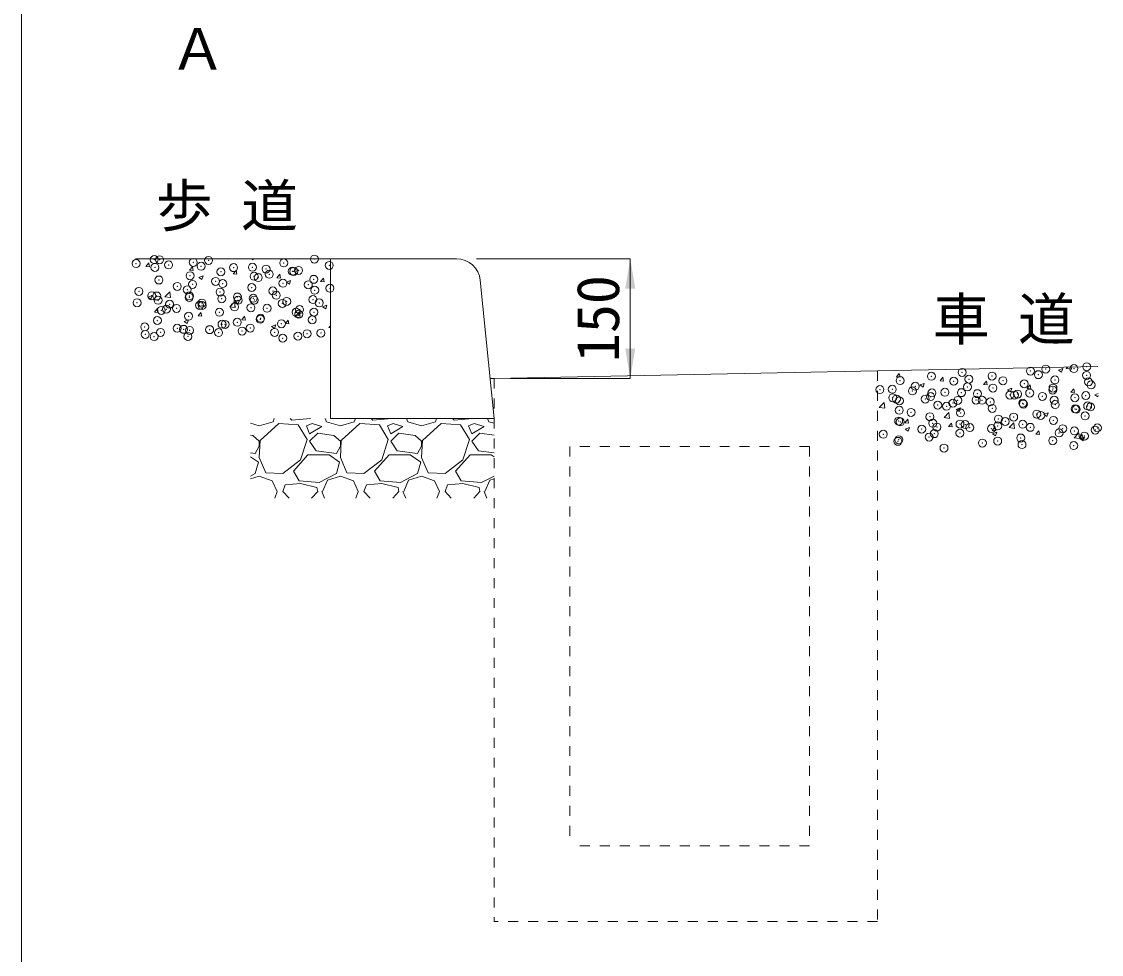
# Model space of a CAD drawing. Units: millimetres at full size, sheet at 1:20; details may follow other scales. Extents: x -237 to 17963, y -1745 to 5903.
# Drawn here: x 7963 to 9315, y 1943 to 3112 of the extents above; entities that cross this region are included whole.
import ezdxf
from ezdxf.enums import TextEntityAlignment as Align

# ---------------------------------------------------------------- set-up
doc = ezdxf.new("R2010")
doc.units = ezdxf.units.MM
doc.header["$LTSCALE"] = 20
doc.header["$PDMODE"] = 32
doc.header["$PDSIZE"] = 10
doc.linetypes.add('USER1', pattern=[1.25, 0.625, -0.625])
for name, color, linetype, lineweight in [('_0-0_', 7, 'USER1', 13), ('寸法線', 7, 'Continuous', 9), ('本体', 2, 'Continuous', 13), ('枠', 5, 'Continuous', 5), ('ﾊｯﾁﾝｸﾞ', 7, 'Continuous', 5)]:
    doc.layers.add(name, color=color, linetype=linetype, lineweight=lineweight)
doc.styles.add('ＭＳ ゴシック', font='')
doc.styles.get('ＭＳ ゴシック').set_extended_font_data('MS Gothic')

# ---------------------------------------------------------------- blocks, each defined once
blk = doc.blocks.new('filled_arrow')
at = {"color": 0, "linetype": 'Continuous', "lineweight": -2}
blk.add_solid([(7.5, 1.25), (0, 0), (7.5, -1.25)], dxfattribs=at)

msp = doc.modelspace()

# ---------------------------------------------------------------- linework, layer by layer
at = {"layer": '_0-0_', "color": 2}
for p, q in [((8554.59, 2664.49), (8554.59, 1984.09)), ((9034.59, 2674.09), (9034.59, 1984.09)), ((8949.59, 2579.09), (8649.59, 2579.09)), ((8649.59, 2579.09), (8649.59, 2079.09)), ((8949.59, 2579.09), (8949.59, 2079.09)), ((8949.59, 2079.09), (8649.59, 2079.09)), ((9034.59, 1984.09), (8554.59, 1984.09))]:
    msp.add_line(p, q, dxfattribs=at)
at = {"layer": '寸法線'}
for p, q in [((8532.44, 2814.49), (8725.13, 2814.49)), ((8725.13, 2664.49), (8725.13, 2814.49)), ((8574.59, 2664.49), (8725.13, 2664.49))]:
    msp.add_line(p, q, dxfattribs=at)
at = {"layer": '本体'}
for p, q in [((8349.59, 2814.49), (8105.35, 2814.49)), ((8349.59, 2614.49), (8349.59, 2814.49)), ((8507.44, 2814.49), (8349.59, 2814.49)), ((8537.29, 2787.47), (8554.59, 2614.49)), ((9034.59, 2674.09), (9310.52, 2679.61)), ((8554.59, 2664.49), (8549.59, 2664.49)), ((9034.59, 2674.09), (8554.59, 2664.49)), ((8554.59, 2614.49), (8349.59, 2614.49))]:
    msp.add_line(p, q, dxfattribs=at)
msp.add_arc((8507.44, 2784.49), 30, 5.71123, 90, dxfattribs=at)
at = {"layer": '枠', "lineweight": 13}
msp.add_line((7962.91, -1745.05), (7962.91, 5147.81), dxfattribs=at)
at = {"layer": 'ﾊｯﾁﾝｸﾞ'}
for p, q in [((8250.76, 2814.49), (8252.74, 2813.15)), ((8252.74, 2813.15), (8253.19, 2814.49)), ((8118.64, 2804.96), (8122.31, 2809.34)), ((8118.64, 2804.96), (8123.2, 2804.56)), ((8123.21, 2804.57), (8122.32, 2809.34)), ((8173.3, 2800.18), (8176.97, 2804.56)), ((8173.3, 2800.18), (8177.85, 2799.78)), ((8177.86, 2799.78), (8176.98, 2804.56)), ((8227.95, 2795.4), (8231.63, 2799.78)), ((8232.52, 2795), (8231.63, 2799.78)), ((8184.93, 2791.13), (8190.26, 2793.18)), ((8184.93, 2791.13), (8188.72, 2788.57)), ((8188.72, 2788.57), (8190.26, 2793.18)), ((8227.95, 2795.4), (8232.51, 2795)), ((8282.61, 2790.62), (8286.28, 2795)), ((8282.61, 2790.62), (8287.16, 2790.22)), ((8287.17, 2790.22), (8286.29, 2795)), ((8294.44, 2785.03), (8299.77, 2787.08)), ((8298.23, 2782.47), (8299.77, 2787.07)), ((8337.26, 2785.84), (8340.94, 2790.21)), ((8337.26, 2785.84), (8341.82, 2785.44)), ((8341.83, 2785.44), (8340.95, 2790.22)), ((8142.43, 2766.9), (8148.37, 2773.09)), ((8149.21, 2765.85), (8148.37, 2773.09)), ((8294.44, 2785.03), (8298.23, 2782.47)), ((8120.9, 2766.55), (8126.24, 2768.6)), ((8120.9, 2766.55), (8124.69, 2763.99)), ((8124.69, 2763.99), (8126.24, 2768.6)), ((8142.43, 2766.9), (8149.21, 2765.85)), ((8223.76, 2754.29), (8229.69, 2760.47)), ((8230.54, 2753.24), (8229.69, 2760.48)), ((8230.41, 2760.45), (8235.75, 2762.5)), ((8230.41, 2760.45), (8234.2, 2757.89)), ((8234.2, 2757.89), (8235.75, 2762.5)), ((8129.21, 2747.65), (8132.89, 2752.02)), ((8129.21, 2747.65), (8133.77, 2747.25)), ((8133.78, 2747.25), (8132.9, 2752.03)), ((8183.87, 2742.86), (8187.54, 2747.24)), ((8188.43, 2742.47), (8187.55, 2747.24)), ((8223.76, 2754.29), (8230.54, 2753.23)), ((8305.08, 2741.68), (8311.02, 2747.86)), ((8311.86, 2740.63), (8311.02, 2747.86)), ((8339.92, 2754.35), (8345.26, 2756.4)), ((8339.92, 2754.35), (8343.71, 2751.79)), ((8343.71, 2751.79), (8345.26, 2756.39)), ((8166.39, 2735.87), (8171.72, 2737.92)), ((8166.39, 2735.87), (8170.18, 2733.31)), ((8170.18, 2733.31), (8171.72, 2737.92)), ((8183.87, 2742.86), (8188.42, 2742.47)), ((8238.52, 2738.08), (8242.2, 2742.46)), ((8238.52, 2738.08), (8243.08, 2737.68)), ((8243.09, 2737.69), (8242.21, 2742.46)), ((8275.9, 2729.77), (8281.23, 2731.82)), ((8279.69, 2727.21), (8281.23, 2731.82)), ((8293.18, 2733.3), (8296.85, 2737.68)), ((8293.18, 2733.3), (8297.73, 2732.9)), ((8297.74, 2732.9), (8296.86, 2737.68)), ((8305.08, 2741.67), (8311.86, 2740.62)), ((8275.9, 2729.77), (8279.69, 2727.21)), ((8347.84, 2728.52), (8349.59, 2730.61)), ((8347.84, 2728.52), (8349.59, 2728.37)), ((9270.86, 2677.16), (9272.48, 2678.85)), ((9277.64, 2676.11), (9277.31, 2678.94)), ((9058.36, 2666.36), (9062.03, 2670.73)), ((9058.36, 2666.36), (9062.91, 2665.96)), ((9062.92, 2665.96), (9062.04, 2670.74)), ((9113.01, 2661.58), (9116.68, 2665.95)), ((9117.57, 2661.18), (9116.69, 2665.95)), ((9261.48, 2674.85), (9266.82, 2676.9)), ((9261.48, 2674.84), (9265.27, 2672.29)), ((9265.27, 2672.29), (9266.81, 2676.89)), ((9270.86, 2677.16), (9277.64, 2676.11)), ((9087.94, 2656.37), (9091.73, 2653.81)), ((9087.95, 2656.37), (9093.28, 2658.42)), ((9091.74, 2653.81), (9093.28, 2658.42)), ((9113.01, 2661.58), (9117.57, 2661.18)), ((9167.67, 2656.79), (9171.34, 2661.17)), ((9167.67, 2656.79), (9172.22, 2656.39)), ((9172.23, 2656.4), (9171.35, 2661.17)), ((9197.46, 2650.27), (9202.79, 2652.32)), ((9201.24, 2647.71), (9202.79, 2652.32)), ((9222.32, 2652.01), (9226, 2656.39)), ((9222.32, 2652.01), (9226.88, 2651.61)), ((9226.88, 2651.61), (9226, 2656.39)), ((9276.98, 2647.23), (9280.65, 2651.61)), ((9281.54, 2646.83), (9280.66, 2651.61)), ((9197.45, 2650.27), (9201.24, 2647.71)), ((9276.98, 2647.23), (9281.53, 2646.83)), ((9306.96, 2644.17), (9311.19, 2645.79)), ((9306.96, 2644.16), (9310.75, 2641.61)), ((9310.75, 2641.61), (9311.25, 2643.08)), ((9036.99, 2628.16), (9042.93, 2634.35)), ((9037, 2628.16), (9043.77, 2627.11)), ((9043.77, 2627.11), (9042.93, 2634.35)), ((9133.43, 2625.69), (9138.77, 2627.74)), ((9133.43, 2625.69), (9137.22, 2623.13)), ((9137.22, 2623.13), (9138.76, 2627.74)), ((8260.56, 2605.25), (8277.84, 2610.33)), ((8277.84, 2610.33), (8279.32, 2614.49)), ((8301.2, 2612.36), (8299.26, 2614.49)), ((8324.57, 2614.4), (8301.2, 2612.36)), ((8324.65, 2614.49), (8324.57, 2614.4)), ((8343.11, 2614.49), (8344.89, 2610.33)), ((8344.89, 2610.33), (8362.16, 2605.25)), ((8362.16, 2605.25), (8379.44, 2610.33)), ((8379.44, 2610.33), (8380.92, 2614.49)), ((8402.8, 2612.36), (8400.86, 2614.49)), ((8426.17, 2614.4), (8402.8, 2612.36)), ((8426.25, 2614.49), (8426.17, 2614.4)), ((8444.71, 2614.49), (8446.49, 2610.33)), ((8446.49, 2610.33), (8463.76, 2605.25)), ((8463.76, 2605.25), (8481.04, 2610.33)), ((8481.04, 2610.33), (8482.52, 2614.49)), ((8504.4, 2612.36), (8502.46, 2614.49)), ((8527.77, 2614.4), (8504.4, 2612.36)), ((8527.85, 2614.49), (8527.77, 2614.4)), ((8546.31, 2614.49), (8548.09, 2610.33)), ((8548.09, 2610.33), (8554.59, 2608.42)), ((9068.93, 2609.04), (9072.6, 2613.42)), ((9073.49, 2608.64), (9072.61, 2613.42)), ((9118.32, 2615.55), (9124.25, 2621.74)), ((9118.32, 2615.55), (9125.1, 2614.5)), ((9125.1, 2614.5), (9124.25, 2621.74)), ((9242.94, 2619.59), (9248.27, 2621.64)), ((9242.94, 2619.59), (9246.73, 2617.03)), ((9246.73, 2617.03), (9248.27, 2621.64)), ((8249.59, 2608.48), (8260.56, 2605.25)), ((8284.95, 2608.3), (8261.58, 2586.96)), ((8309.33, 2606.27), (8284.95, 2608.3)), ((8320.51, 2587.98), (8309.33, 2606.27)), ((8326.6, 2608.3), (8319.49, 2605.25)), ((8319.49, 2605.25), (8323.56, 2595.09)), ((8323.56, 2595.09), (8338.8, 2604.24)), ((8338.8, 2604.24), (8326.6, 2608.3)), ((8386.55, 2608.3), (8363.18, 2586.96)), ((8410.93, 2606.27), (8386.55, 2608.3)), ((8422.11, 2587.98), (8410.93, 2606.27)), ((8428.2, 2608.3), (8421.09, 2605.25)), ((8421.09, 2605.25), (8425.16, 2595.09)), ((8425.16, 2595.09), (8440.4, 2604.24)), ((8440.4, 2604.24), (8428.2, 2608.3)), ((8488.15, 2608.3), (8464.78, 2586.96)), ((8512.53, 2606.27), (8488.15, 2608.3)), ((8523.71, 2587.98), (8512.53, 2606.27)), ((8529.8, 2608.3), (8522.69, 2605.25)), ((8522.69, 2605.25), (8526.76, 2595.09)), ((8526.76, 2595.09), (8542, 2604.24)), ((8542, 2604.24), (8529.8, 2608.3)), ((9068.93, 2609.04), (9073.48, 2608.64)), ((9069.4, 2601.11), (9073.19, 2598.56)), ((9069.41, 2601.12), (9074.74, 2603.17)), ((9073.19, 2598.56), (9074.74, 2603.16)), ((9123.58, 2604.26), (9127.26, 2608.64)), ((9123.58, 2604.26), (9128.14, 2603.86)), ((9128.15, 2603.86), (9127.26, 2608.64)), ((9178.24, 2599.48), (9181.91, 2603.85)), ((9178.24, 2599.48), (9182.79, 2599.08)), ((9178.91, 2595.01), (9184.25, 2597.06)), ((9182.8, 2599.08), (9181.92, 2603.86)), ((9182.7, 2592.45), (9184.25, 2597.06)), ((9199.64, 2602.94), (9205.58, 2609.12)), ((9199.64, 2602.93), (9206.42, 2601.88)), ((9206.42, 2601.89), (9205.58, 2609.12)), ((9232.89, 2594.69), (9236.57, 2599.07)), ((9237.46, 2594.3), (9236.57, 2599.07)), ((9280.96, 2590.32), (9286.9, 2596.51)), ((9287.74, 2589.27), (9286.9, 2596.51)), ((8252.44, 2593.06), (8249.59, 2593.49)), ((8260.56, 2585.95), (8252.44, 2593.06)), ((8261.58, 2586.96), (8260.56, 2565.63)), ((8260.56, 2579.85), (8260.56, 2585.95)), ((8312.38, 2562.58), (8320.51, 2587.98)), ((8333.72, 2596.11), (8323.56, 2585.95)), ((8323.56, 2585.95), (8331.68, 2573.76)), ((8354.04, 2593.06), (8333.72, 2596.11)), ((8362.16, 2585.95), (8354.04, 2593.06)), ((8363.18, 2586.96), (8362.16, 2565.63)), ((8362.16, 2579.85), (8362.16, 2585.95)), ((8413.98, 2562.58), (8422.11, 2587.98)), ((8435.32, 2596.11), (8425.16, 2585.95)), ((8425.16, 2585.95), (8433.28, 2573.76)), ((8455.64, 2593.06), (8435.32, 2596.11)), ((8463.76, 2585.95), (8455.64, 2593.06)), ((8464.78, 2586.96), (8463.76, 2565.63)), ((8463.76, 2579.85), (8463.76, 2585.95)), ((8515.58, 2562.58), (8523.71, 2587.98)), ((8536.92, 2596.11), (8526.76, 2585.95)), ((8526.76, 2585.95), (8534.88, 2573.76)), ((8554.59, 2593.46), (8536.92, 2596.11)), ((9178.91, 2595.01), (9182.7, 2592.45)), ((9232.89, 2594.69), (9237.45, 2594.3)), ((9280.97, 2590.32), (9287.74, 2589.27)), ((9287.55, 2589.91), (9291.22, 2594.29)), ((9287.55, 2589.91), (9292.1, 2589.51)), ((9288.42, 2588.91), (9293.76, 2590.96)), ((9288.42, 2588.91), (9292.21, 2586.35)), ((9292.11, 2589.52), (9291.23, 2594.29)), ((9292.21, 2586.35), (9293.76, 2590.96)), ((8249.59, 2571.42), (8255.48, 2570.71)), ((8255.48, 2570.71), (8260.56, 2579.85)), ((8331.68, 2573.76), (8357.08, 2570.71)), ((8357.08, 2570.71), (8362.16, 2579.85)), ((8433.28, 2573.76), (8458.68, 2570.71)), ((8458.68, 2570.71), (8463.76, 2579.85)), ((8534.88, 2573.76), (8554.59, 2571.39)), ((8249.59, 2566.43), (8259.55, 2559.53)), ((8259.55, 2559.53), (8255.48, 2545.31)), ((8260.56, 2565.63), (8268.69, 2546.32)), ((8290.03, 2545.31), (8312.38, 2562.58)), ((8303.24, 2548.36), (8321.52, 2568.68)), ((8321.52, 2568.68), (8347.94, 2568.68)), ((8347.94, 2568.68), (8361.15, 2559.53)), ((8361.15, 2559.53), (8357.08, 2545.31)), ((8362.16, 2565.63), (8370.29, 2546.32)), ((8391.63, 2545.31), (8413.98, 2562.58)), ((8404.84, 2548.36), (8423.12, 2568.68)), ((8423.12, 2568.68), (8449.54, 2568.68)), ((8449.54, 2568.68), (8462.75, 2559.53)), ((8462.75, 2559.53), (8458.68, 2545.31)), ((8463.76, 2565.63), (8471.89, 2546.32)), ((8493.23, 2545.31), (8515.58, 2562.58)), ((8506.44, 2548.36), (8524.72, 2568.68)), ((8524.72, 2568.68), (8551.14, 2568.68)), ((8551.14, 2568.68), (8554.59, 2566.29)), ((8255.48, 2545.31), (8249.59, 2542.22)), ((8249.59, 2538.83), (8260.56, 2542.26)), ((8260.56, 2542.26), (8276.82, 2536.16)), ((8268.69, 2546.32), (8290.03, 2545.31)), ((8310.35, 2536.16), (8303.24, 2548.36)), ((8357.08, 2545.31), (8335.75, 2534.13)), ((8345.91, 2537.18), (8362.16, 2542.26)), ((8362.16, 2542.26), (8378.42, 2536.16)), ((8370.29, 2546.32), (8391.63, 2545.31)), ((8411.95, 2536.16), (8404.84, 2548.36)), ((8458.68, 2545.31), (8437.35, 2534.13)), ((8447.51, 2537.18), (8463.76, 2542.26)), ((8463.76, 2542.26), (8480.02, 2536.16)), ((8471.89, 2546.32), (8493.23, 2545.31)), ((8513.55, 2536.16), (8506.44, 2548.36)), ((8554.59, 2542.33), (8538.95, 2534.13)), ((8276.82, 2536.16), (8282.92, 2522.96)), ((8290.03, 2522.96), (8293.08, 2531.08)), ((8312.38, 2533.12), (8293.08, 2531.08)), ((8335.75, 2534.13), (8310.35, 2536.16)), ((8332.7, 2528.04), (8312.38, 2533.12)), ((8339.81, 2522.96), (8345.91, 2537.18)), ((8378.42, 2536.16), (8384.52, 2522.96)), ((8391.63, 2522.96), (8394.68, 2531.08)), ((8413.98, 2533.12), (8394.68, 2531.08)), ((8437.35, 2534.13), (8411.95, 2536.16)), ((8434.3, 2528.04), (8413.98, 2533.12)), ((8441.41, 2522.96), (8447.51, 2537.18)), ((8480.02, 2536.16), (8486.12, 2522.96)), ((8493.23, 2522.96), (8496.28, 2531.08)), ((8515.58, 2533.12), (8496.28, 2531.08)), ((8538.95, 2534.13), (8513.55, 2536.16)), ((8535.9, 2528.04), (8515.58, 2533.12)), ((8543.01, 2522.96), (8549.11, 2537.18)), ((8549.11, 2537.18), (8554.59, 2538.89)), ((8279.89, 2514.49), (8282.92, 2522.96)), ((8297.79, 2514.49), (8290.03, 2522.96)), ((8333.72, 2522.96), (8326.09, 2514.49)), ((8333.72, 2522.96), (8332.7, 2528.04)), ((8338.8, 2522.96), (8342.43, 2514.49)), ((8381.49, 2514.49), (8384.52, 2522.96)), ((8399.39, 2514.49), (8391.63, 2522.96)), ((8435.32, 2522.96), (8427.69, 2514.49)), ((8435.32, 2522.96), (8434.3, 2528.04)), ((8440.4, 2522.96), (8444.03, 2514.49)), ((8483.09, 2514.49), (8486.12, 2522.96)), ((8500.99, 2514.49), (8493.23, 2522.96)), ((8536.92, 2522.96), (8529.29, 2514.49)), ((8536.92, 2522.96), (8535.9, 2528.04)), ((8542, 2522.96), (8545.63, 2514.49))]:
    msp.add_line(p, q, dxfattribs=at)
for p in [(8106.37, 2808.48), (8129.1, 2813.51), (8135.75, 2813.23), (8177.95, 2809.92), (8197.03, 2812.43), (8291.14, 2809.19), (8329.63, 2814.07), (8129.83, 2803.58), (8147.05, 2806.76), (8187.73, 2805.04), (8212.44, 2798.11), (8228.41, 2803.33), (8252.02, 2803.82), (8269.08, 2801.61), (8273.04, 2795.02), (8301.9, 2798.82), (8303.71, 2798.56), (8309.76, 2799.89), (8348.15, 2806.19), (8134.83, 2787.87), (8173.95, 2793.23), (8176.98, 2782.37), (8205.84, 2786.17), (8214.84, 2783.3), (8253.97, 2792.51), (8259.28, 2790.93), (8290.22, 2783.82), (8321.97, 2781.83), (8328.7, 2788.7), (8109.78, 2773.53), (8125.96, 2768.05), (8132.21, 2767.83), (8157.91, 2779.86), (8170.4, 2775.67), (8173.02, 2767.87), (8211.51, 2772.74), (8251.09, 2778.46), (8277.53, 2774.2), (8281.86, 2768.76), (8329.98, 2775.1), (8349.06, 2777.61), (8107.6, 2759.31), (8133.9, 2762.5), (8148.28, 2757.59), (8172.89, 2766.11), (8185.8, 2756.12), (8188.66, 2758.94), (8188.96, 2755.87), (8213.57, 2764.39), (8229.63, 2754.15), (8233.1, 2766.57), (8233.92, 2762.45), (8253, 2764.96), (8254.24, 2762.67), (8289.29, 2758.46), (8294.92, 2760.95), (8327.78, 2763.33), (8335.6, 2759.23), (8137.86, 2749.81), (8144.22, 2751.32), (8156.94, 2752.32), (8172.1, 2742.5), (8210.59, 2747.38), (8250.16, 2753.09), (8270.31, 2752.43), (8306.64, 2747.53), (8309.93, 2745.05), (8310.99, 2750.72), (8329.01, 2747.56), (8117.05, 2729.09), (8132.97, 2737.13), (8157.73, 2727.37), (8213.88, 2732.4), (8217.76, 2732.28), (8232.95, 2734.91), (8249.24, 2727.72), (8261.81, 2738.71), (8262.2, 2739.9), (8288.36, 2733.09), (8326.85, 2737.97), (8117.82, 2719.75), (8128.88, 2717.02), (8136.89, 2722.26), (8165.75, 2726.06), (8171.17, 2717.13), (8173.32, 2724.65), (8198.41, 2725.66), (8209.66, 2722.01), (8239.08, 2723.94), (8279.76, 2722.22), (8289.89, 2714.99), (8308.96, 2717.5), (8320.44, 2720.5), (8337.82, 2721.3), (9226.27, 2673.78), (9245.34, 2676.29), (9280.69, 2676.9), (9296.69, 2679.25), (9063.08, 2661.85), (9102.21, 2667.22), (9130.21, 2661.13), (9140.7, 2672.1), (9149.28, 2663.64), (9178.14, 2667.44), (9191.82, 2661.64), (9236.25, 2669.27), (9256.96, 2662.69), (9296.54, 2668.4), (9298.95, 2660.17), (9037.79, 2650.63), (9053.22, 2651), (9078.47, 2648.91), (9082.08, 2654.8), (9102.94, 2646.39), (9119.14, 2647.19), (9139.77, 2646.73), (9147.38, 2654.02), (9159.82, 2645.47), (9179.35, 2652.45), (9218.47, 2657.81), (9225.3, 2646.23), (9254.16, 2650.03), (9254.51, 2652.54), (9302.28, 2656.37), (9053.86, 2640.39), (9058.5, 2638.76), (9062.16, 2636.49), (9094.53, 2638.67), (9101.28, 2641.85), (9129.24, 2633.59), (9135.21, 2636.95), (9158.1, 2637.39), (9165.64, 2637.28), (9175.89, 2635.23), (9200.5, 2643.75), (9206.22, 2643.72), (9210.07, 2644.91), (9216.57, 2633.52), (9217.54, 2632.44), (9241.18, 2642.03), (9256.03, 2637.32), (9281.85, 2640.31), (9295.61, 2643.04), (9062.04, 2624.74), (9076.76, 2622.03), (9110.16, 2631.08), (9121.2, 2629.66), (9138.84, 2621.37), (9178.42, 2627.08), (9234.11, 2619.98), (9257.24, 2631.8), (9282.23, 2626.32), (9283.61, 2625.87), (9297.92, 2630.08), (9301.31, 2628.83), (9061.23, 2611.12), (9063.31, 2610.17), (9100.35, 2616.49), (9103.98, 2608.46), (9138.05, 2607.33), (9144.66, 2606.74), (9185.34, 2605.02), (9186.18, 2613.67), (9194.74, 2610.62), (9205.25, 2616.18), (9216.62, 2607.08), (9239.18, 2618.25), (9255.11, 2611.96), (9294.68, 2617.67), (9041.99, 2594.69), (9090.12, 2601.02), (9105.86, 2595.36), (9109.19, 2603.53), (9137.92, 2596), (9150.3, 2602.99), (9177.49, 2601.71), (9226.02, 2603.3), (9262.19, 2596.26), (9266.69, 2601.58), (9281.26, 2598.77), (9293.76, 2592.3), (9307.37, 2599.86), (9310.12, 2602.57), (9060.3, 2585.76), (9061.42, 2587.73), (9099.43, 2591.12), (9166.13, 2583.61), (9185.21, 2586.13), (9214.06, 2589.93), (9215.69, 2581.71), (9254.18, 2586.59), (9280.47, 2580.41), (9118.01, 2577.28)]:
    msp.add_point(p, dxfattribs=at)

# ---------------------------------------------------------------- block references
at = {"layer": '寸法線', "xscale": 5, "yscale": 5}
for p, rotation in [((8725.13, 2814.49), 270), ((8725.13, 2664.49), 90)]:
    msp.add_blockref('filled_arrow', p, dxfattribs=dict(at, rotation=rotation))

# ---------------------------------------------------------------- texts
at = {"layer": '_0-0_', "style": 'ＭＳ ゴシック'}
for s, p in [('Ａ', (8147.98, 3035.5)), ('歩 道', (8131.01, 2839.25)), ('車 道', (9103.93, 2697.14))]:
    msp.add_text(s, height=52.22, dxfattribs=at).set_placement(p, align=Align.BOTTOM_LEFT)
at = {"layer": '寸法線', "style": 'ＭＳ ゴシック'}
msp.add_text('150', height=53.4, rotation=90, dxfattribs=at).set_placement((8684.51, 2739.49), align=Align.MIDDLE_CENTER)

doc.saveas('drawing.dxf')
